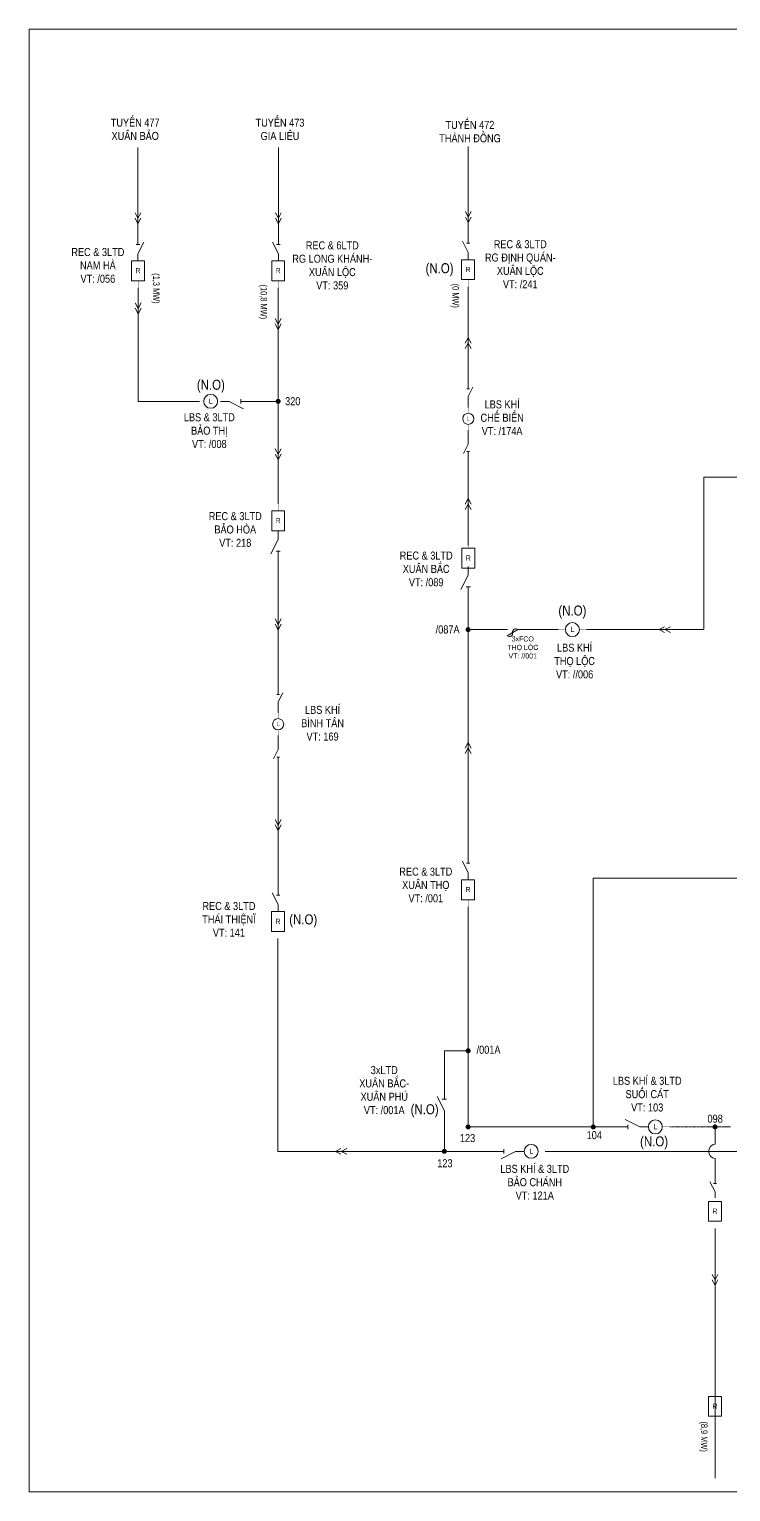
# Model space of a CAD drawing. Header units: inches. Extents: x 2152 to 4977, y -3144 to -873.
# Drawn here: x 2802 to 2987.1, y -2199.6 to -1813.5 of the extents above; entities that cross this region are included whole.
import ezdxf
from ezdxf.enums import TextEntityAlignment as Align

# ---------------------------------------------------------------- set-up
doc = ezdxf.new("R2010")
doc.units = ezdxf.units.IN
doc.header["$LTSCALE"] = 0.2
doc.header["$MEASUREMENT"] = 0
doc.linetypes.add('DASHED', pattern=[0.75, 0.5, -0.25])
doc.layers.get('0').update_dxf_attribs({"lineweight": 5})
for name, color, linetype, lineweight in [('Day 22kV', 1, 'Continuous', 13), ('Khung', 7, 'Continuous', 13), ('Text', 7, 'Continuous', 9), ('Thiet bi', 3, 'Continuous', 9), ('Tuyen 475', 6, 'Continuous', 13)]:
    doc.layers.add(name, color=color, linetype=linetype, lineweight=lineweight)
doc.styles.add('V-H-C', font='VHELVCN.TTF')
doc.styles.add('V-H-C-B', font='VHELVCB.TTF')

# ---------------------------------------------------------------- blocks, each defined once
blk = doc.blocks.new('ALTD')
at = {"color": 0}
for points in [[(3.38, 1.08), (1.27, 0), (0, 0)], [(2.99, 0.31), (2.99, -0.31)], [(2.99, 0), (4.73, 0)]]:
    blk.add_lwpolyline(points, dxfattribs=at)
blk = doc.blocks.new('FCO')
at = {"color": 0}
blk.add_lwpolyline([(0, 0, 0.707499), (0.8, 0.8, -0.707499), (1.6, 1.6, -5.301682)], format="xyb", dxfattribs=at)
blk.add_lwpolyline([(0, 0), (1.6, 1.6)], dxfattribs=at)

msp = doc.modelspace()

# ---------------------------------------------------------------- linework, layer by layer
at = {"layer": 'Day 22kV'}
for p, q in [((2830.66, -1867.79, -0.44), (2830.66, -1844.72, -0.44)), ((2867.7, -1867.79, -0.44), (2867.7, -1844.72, -0.44)), ((2917.82, -1867.49, -0.44), (2917.82, -1844.42, -0.44)), ((2867.65, -1938.76, -0.44), (2867.65, -1881.79, -0.44)), ((2917.79, -1906.47, -0.44), (2917.78, -1881.48, -0.44)), ((2917.81, -1913.37, -0.44), (2917.8, -1911.91, -0.44)), ((2917.8, -1921.58, -0.44), (2917.8, -1919.32, -0.44)), ((2917.82, -1949.81, -0.44), (2917.81, -1927.02, -0.44)), ((2867.65, -1994, -0.44), (2867.64, -1992.54, -0.44)), ((2867.65, -2002.21, -0.44), (2867.65, -1999.96, -0.44)), ((2911.51, -2101.33, -0.44), (2911.51, -2109.74, -0.44)), ((2982.93, -2130.07, -0.44), (2982.93, -2196.01, -0.44))]:
    msp.add_line(p, q, dxfattribs=at)
msp.add_lwpolyline([(2801.97, -1813.51), (3347.97, -1813.51), (3347.97, -2199.61), (2801.97, -2199.61)], close=True, dxfattribs=at)
for points, elevation in [([(2830.7, -1881.79), (2830.7, -1911.74), (2846.86, -1911.74)], -0.44), ([(2860.92, -1911.74), (2867.65, -1911.74)], -0.44), ([(3071.31, -1931.77), (2979.96, -1931.77), (2979.96, -1972), (2949.01, -1972)], 0.2), ([(2917.82, -1972), (2928.21, -1972)], 0.2), ([(2930.93, -1972), (2941.57, -1972)], 0.2), ([(3038.13, -2009.93), (3038.13, -2109.74), (2938.15, -2109.74)], 0.2), ([(3015.62, -2037.62), (2950.8, -2037.62), (2950.8, -2103.29)], 0.2), ([(2956.84, -2103.29), (2917.78, -2103.29), (2917.78, -2045.2)], 0.2), ([(2924.09, -2109.74), (2867.6, -2109.74), (2867.6, -2053.57)], 0.2), ([(2911.51, -2092.83), (2911.51, -2083.18), (2917.78, -2083.18)], -0.44)]:
    msp.add_lwpolyline(points, dxfattribs=dict(at, elevation=elevation))
at = {"layer": 'Day 22kV', "const_width": 0.647}
for points, elevation in [([(2867.65, -1911.4, 1), (2867.65, -1912.07, 1), (2867.65, -1911.4, 2.414214)], -0.44), ([(2917.78, -1971.67, 1), (2917.78, -1972.34, 1), (2917.78, -1971.67, 2.414214)], 0.2), ([(2917.78, -2082.85, 1), (2917.78, -2083.52, 1), (2917.78, -2082.85, 2.414214)], -0.44), ([(2917.78, -2102.96, 1), (2917.78, -2103.63, 1), (2917.78, -2102.96, 2.414214)], 0.2), ([(2950.8, -2102.96, 1), (2950.8, -2103.63, 1), (2950.8, -2102.96, 2.414214)], -0.44), ([(2982.93, -2102.96, 1), (2982.93, -2103.63, 1), (2982.93, -2102.96, 2.414214)], -0.44), ([(2911.51, -2109.4, 1), (2911.51, -2110.07, 1), (2911.51, -2109.4, 2.414214)], -0.44)]:
    msp.add_lwpolyline(points, format="xyb", dxfattribs=dict(at, elevation=elevation))
at = {"layer": 'Khung', "color": 1, "linetype": 'DASHED'}
msp.add_line((2987.08, -2103.29, -0.44), (2970.9, -2103.29, -0.44), dxfattribs=at)
at = {"layer": 'Text', "color": 1, "linetype": 'Continuous'}
for p, q in [((2867.65, -1954.4, -0.44), (2867.65, -1987.1, -0.44)), ((2917.82, -1963.87, -0.44), (2917.82, -2031.2, -0.44)), ((2867.65, -1999.96, -0.44), (2867.65, -2002.21, -0.44)), ((2867.65, -2007.65, -0.44), (2867.65, -2039.58, -0.44))]:
    msp.add_line(p, q, dxfattribs=at)
at = {"layer": 'Thiet bi'}
for p, q in [((2830.66, -1863.41, -0.44), (2829.88, -1861.96, -0.44)), ((2830.66, -1864.84, -0.44), (2829.88, -1863.39, -0.44)), ((2830.66, -1863.41, -0.44), (2831.43, -1861.96, -0.44)), ((2830.66, -1864.84, -0.44), (2831.43, -1863.39, -0.44)), ((2867.7, -1863.41, -0.44), (2866.92, -1861.96, -0.44)), ((2867.7, -1864.84, -0.44), (2866.92, -1863.39, -0.44)), ((2867.7, -1863.41, -0.44), (2868.47, -1861.96, -0.44)), ((2867.7, -1864.84, -0.44), (2868.47, -1863.39, -0.44)), ((2917.82, -1863.11, -0.44), (2917.05, -1861.66, -0.44)), ((2917.82, -1864.53, -0.44), (2917.05, -1863.08, -0.44)), ((2917.82, -1863.11, -0.44), (2918.6, -1861.66, -0.44)), ((2917.82, -1864.53, -0.44), (2918.6, -1863.08, -0.44)), ((2830.7, -1887.21, -0.44), (2829.93, -1885.76, -0.44)), ((2830.7, -1888.63, -0.44), (2829.93, -1887.18, -0.44)), ((2830.7, -1887.21, -0.44), (2831.48, -1885.76, -0.44)), ((2830.7, -1888.63, -0.44), (2831.48, -1887.18, -0.44)), ((2867.65, -1891.32, -0.44), (2866.87, -1889.87, -0.44)), ((2867.65, -1892.75, -0.44), (2866.87, -1891.3, -0.44)), ((2867.65, -1891.32, -0.44), (2868.42, -1889.87, -0.44)), ((2867.65, -1892.75, -0.44), (2868.42, -1891.3, -0.44)), ((2917.78, -1894.93, -0.44), (2917.01, -1896.38, -0.44)), ((2917.78, -1894.93, -0.44), (2918.56, -1896.38, -0.44)), ((2917.78, -1896.36, -0.44), (2917.01, -1897.81, -0.44)), ((2917.78, -1896.36, -0.44), (2918.56, -1897.81, -0.44)), ((2867.65, -1925.69, -0.44), (2866.87, -1924.24, -0.44)), ((2867.65, -1927.12, -0.44), (2866.87, -1925.67, -0.44)), ((2867.65, -1925.69, -0.44), (2868.42, -1924.24, -0.44)), ((2867.65, -1927.12, -0.44), (2868.42, -1925.67, -0.44)), ((2917.78, -1937.42, -0.44), (2917.01, -1938.87, -0.44)), ((2917.78, -1937.42, -0.44), (2918.56, -1938.87, -0.44)), ((2917.78, -1938.84, -0.44), (2917.01, -1940.29, -0.44)), ((2917.78, -1938.84, -0.44), (2918.56, -1940.29, -0.44)), ((2867.65, -1970.62, -0.44), (2866.87, -1969.17, -0.44)), ((2867.65, -1972.04, -0.44), (2866.87, -1970.59, -0.44)), ((2867.65, -1970.62, -0.44), (2868.42, -1969.17, -0.44)), ((2867.65, -1972.04, -0.44), (2868.42, -1970.59, -0.44)), ((2968.19, -1972, 0.2), (2969.64, -1971.23, 0.2)), ((2968.19, -1972, 0.2), (2969.64, -1972.78, 0.2)), ((2969.72, -1972, 0.2), (2971.17, -1971.23, 0.2)), ((2969.72, -1972, 0.2), (2971.17, -1972.78, 0.2)), ((2917.78, -2001.82, -0.44), (2917.01, -2003.27, -0.44)), ((2917.78, -2003.24, -0.44), (2917.01, -2004.69, -0.44)), ((2917.78, -2001.82, -0.44), (2918.56, -2003.27, -0.44)), ((2917.78, -2003.24, -0.44), (2918.56, -2004.69, -0.44)), ((2867.65, -2023.61, -0.44), (2866.87, -2022.16, -0.44)), ((2867.65, -2023.61, -0.44), (2868.42, -2022.16, -0.44)), ((2867.65, -2025.03, -0.44), (2866.87, -2023.58, -0.44)), ((2867.65, -2025.03, -0.44), (2868.42, -2023.58, -0.44)), ((2882.75, -2109.74, 0.2), (2884.2, -2108.96, 0.2)), ((2882.75, -2109.74, 0.2), (2884.2, -2110.51, 0.2)), ((2884.28, -2109.74, 0.2), (2885.73, -2108.96, 0.2)), ((2884.28, -2109.74, 0.2), (2885.73, -2110.51, 0.2)), ((2982.93, -2143.7, -0.44), (2982.15, -2142.25, -0.44)), ((2982.93, -2143.7, -0.44), (2983.7, -2142.25, -0.44)), ((2982.93, -2145.1, -0.44), (2982.15, -2143.65, -0.44)), ((2982.93, -2145.1, -0.44), (2983.7, -2143.65, -0.44))]:
    msp.add_line(p, q, dxfattribs=at)
for points, elevation in [([(2917.78, -1872.47, 0.064, 0.064, 0), (2917.78, -1874.35, 0.32, 0.32, 0)], -0.44), ([(2830.7, -1872.77, 0.064, 0.064, 0), (2830.7, -1874.65, 0.32, 0.32, 0)], -0.44), ([(2867.65, -1872.77, 0.064, 0.064, 0), (2867.65, -1874.65, 0.32, 0.32, 0)], -0.44), ([(2830.7, -1879.91, 0.064, 0.064, 0), (2830.7, -1881.79, 0.32, 0.32, 0)], -0.44), ([(2867.65, -1879.91, 0.064, 0.064, 0), (2867.65, -1881.79, 0.32, 0.32, 0)], -0.44), ([(2917.78, -1879.6, 0.064, 0.064, 0), (2917.78, -1881.48, 0.32, 0.32, 0)], -0.44), ([(2846.12, -1911.74, 0.064, 0.064, 0), (2848, -1911.74, 0.32, 0.32, 0)], -1.08), ([(2851.68, -1911.74, 0.064, 0.064, 0), (2853.56, -1911.74, 0.32, 0.32, 0)], -0.44), ([(2917.81, -1913.37, 0.0512, 0.0512, 0), (2917.81, -1914.88, 0.256, 0.256, 0)], -0.44), ([(2917.81, -1917.82, 0.0512, 0.0512, 0), (2917.81, -1919.32, 0.256, 0.256, 0)], -0.44), ([(2867.65, -1938.76, 0.064, 0.064, 0), (2867.65, -1940.64, 0.32, 0.32, 0)], -0.44), ([(2867.65, -1945.9, 0.064, 0.064, 0), (2867.65, -1947.78, 0.32, 0.32, 0)], -0.44), ([(2917.82, -1948.63, 0.064, 0.064, 0), (2917.82, -1950.51, 0.32, 0.32, 0)], -1.08), ([(2917.82, -1955.76, 0.064, 0.064, 0), (2917.82, -1957.64, 0.32, 0.32, 0)], -1.08), ([(2867.65, -1994, 0.0512, 0.0512, 0), (2867.65, -1995.51, 0.256, 0.256, 0)], -0.44), ([(2867.65, -1998.45, 0.0512, 0.0512, 0), (2867.65, -1999.96, 0.256, 0.256, 0)], -0.44), ([(2917.78, -2036.18, 0.064, 0.064, 0), (2917.78, -2038.06, 0.32, 0.32, 0)], -0.44), ([(2867.6, -2044.56, 0.064, 0.064, 0), (2867.6, -2046.44, 0.32, 0.32, 0)], -0.44), ([(2917.78, -2043.32, 0.064, 0.064, 0), (2917.78, -2045.2, 0.32, 0.32, 0)], -0.44), ([(2867.6, -2051.69, 0.064, 0.064, 0), (2867.6, -2053.57, 0.32, 0.32, 0)], -0.44), ([(2963.46, -2103.29, 0.064, 0.064, 0), (2965.34, -2103.29, 0.32, 0.32, 0)], -0.44), ([(2969.02, -2103.29, 0.064, 0.064, 0), (2970.9, -2103.29, 0.32, 0.32, 0)], -0.44), ([(2930.71, -2109.74, 0.064, 0.064, 0), (2932.59, -2109.74, 0.32, 0.32, 0)], -0.44), ([(2936.27, -2109.74, 0.064, 0.064, 0), (2938.15, -2109.74, 0.32, 0.32, 0)], 0.2), ([(2982.93, -2121.06, 0.064, 0.064, 0), (2982.93, -2122.94, 0.32, 0.32, 0)], -0.44), ([(2982.93, -2128.19, 0.064, 0.064, 0), (2982.93, -2130.07, 0.32, 0.32, 0)], -0.44), ([(2982.93, -2172.54, 0.064, 0.064, 0), (2982.93, -2174.43, 0.32, 0.32, 0)], -0.44), ([(2982.93, -2179.68, 0.064, 0.064, 0), (2982.93, -2181.56, 0.32, 0.32, 0)], -0.44)]:
    msp.add_lwpolyline(points, format="xyseb", dxfattribs=dict(at, elevation=elevation))
at = {"layer": 'Thiet bi', "lineweight": 20, "ltscale": 10}
for points, elevation in [([(2828.99, -1874.65), (2828.99, -1879.91), (2832.42, -1879.91), (2832.42, -1874.65), (2828.99, -1874.65)], -0.44), ([(2869.36, -1874.65), (2869.36, -1879.91), (2865.94, -1879.91), (2865.94, -1874.65), (2869.36, -1874.65)], -0.44), ([(2919.49, -1874.35), (2919.49, -1879.6), (2916.06, -1879.6), (2916.06, -1874.35), (2919.49, -1874.35)], -0.44), ([(2869.36, -1940.64), (2869.36, -1945.9), (2865.94, -1945.9), (2865.94, -1940.64), (2869.36, -1940.64)], -0.44), ([(2919.54, -1950.51), (2919.54, -1955.76), (2916.11, -1955.76), (2916.11, -1950.51), (2919.54, -1950.51)], -1.08), ([(2919.49, -2038.06), (2919.49, -2043.32), (2916.06, -2043.32), (2916.06, -2038.06), (2919.49, -2038.06)], -0.44), ([(2869.32, -2046.44), (2869.32, -2051.69), (2865.89, -2051.69), (2865.89, -2046.44), (2869.32, -2046.44)], -0.44), ([(2984.64, -2122.94), (2984.64, -2128.19), (2981.21, -2128.19), (2981.21, -2122.94), (2984.64, -2122.94)], -0.44), ([(2984.64, -2174.43), (2984.64, -2179.68), (2981.21, -2179.68), (2981.21, -2174.43), (2984.64, -2174.43)], -0.44)]:
    msp.add_lwpolyline(points, dxfattribs=dict(at, elevation=elevation))
at = {"layer": 'Thiet bi', "color": 1, "elevation": 0.2}
for points in [[(2941.57, -1972, 0.064, 0.064, 0), (2943.45, -1972, 0.32, 0.32, 0)], [(2947.13, -1972, 0.064, 0.064, 0), (2949.01, -1972, 0.32, 0.32, 0)]]:
    msp.add_lwpolyline(points, format="xyseb", dxfattribs=at)
at = {"layer": 'Thiet bi', "lineweight": 20, "ltscale": 10}
for centre, radius in [((2849.84, -1911.74, -0.44), 1.84), ((2917.81, -1916.35, 0.07), 1.47), ((2867.65, -1996.98, 0.07), 1.47), ((2967.18, -2103.29, 0.2), 1.84), ((2934.43, -2109.74, 0.2), 1.84)]:
    msp.add_circle(centre, radius, dxfattribs=at)
at = {"layer": 'Thiet bi', "color": 1, "lineweight": 20, "ltscale": 10}
msp.add_circle((2945.29, -1972, 0.84), 1.84, dxfattribs=at)
at = {"layer": 'Tuyen 475', "color": 1, "linetype": 'Continuous', "elevation": -0.44}
msp.add_lwpolyline([(2982.93, -2103.29), (2982.93, -2107.85, 0.880264), (2982.93, -2111.63), (2982.93, -2116.99), (2982.93, -2116.99)], format="xyb", dxfattribs=at)

# ---------------------------------------------------------------- block references
at = {"layer": 'Day 22kV', "yscale": 1.79822708017889, "zscale": 1.79822708017858}
for p, xscale, rotation in [((2852.42, -1911.74, -0.44), -1.798227080178549, 180.0000000000055), ((2932.59, -2109.74, 0.2), 1.798227080178549, 180)]:
    msp.add_blockref('ALTD', p, dxfattribs=dict(at, xscale=xscale, rotation=rotation))
at = {"layer": 'Day 22kV', "xscale": -1.798227080178549, "yscale": 1.79822708017889, "zscale": 1.79822708017858}
msp.add_blockref('ALTD', (2965.34, -2103.29, 0.2), dxfattribs=at)
at = {"layer": 'Thiet bi'}
for name, p, xscale, yscale, zscale, rotation in [('ALTD', (2830.66, -1874.59, -0.44), -1.438581664143101, 1.438581664143101, 1.438581664142865, 270), ('ALTD', (2867.7, -1874.59, -0.44), 1.438581664143101, 1.438581664143101, 1.438581664142865, 90), ('ALTD', (2917.82, -1874.29, -0.44), 1.438581664143101, 1.438581664143101, 1.438581664142865, 90), ('ALTD', (2917.81, -1911.91, -0.44), -1.150865331314549, 1.150865331314549, 1.150865331314292, 269.9999999999774), ('ALTD', (2917.81, -1921.58, -0.44), -1.150865331314549, 1.150865331314549, 1.150865331314292, 89.99999999997739), ('ALTD', (2867.65, -1945.9, -0.44), -1.798227080178663, 1.798227080178663, 1.79822708017858, 90), ('ALTD', (2917.82, -1955.37, -0.44), -1.798227080178663, 1.798227080178663, 1.79822708017858, 90), ('FCO', (2930.93, -1972, 0.2), 1.438581664143125, 1.438581664142816, 1.438581664142865, 164.9999999999943), ('ALTD', (2867.65, -1992.54, -0.44), -1.150865331314549, 1.150865331314549, 1.150865331314292, 269.9999999999774), ('ALTD', (2867.65, -2002.21, -0.44), -1.150865331314549, 1.150865331314549, 1.150865331314292, 89.99999999997739), ('ALTD', (2917.82, -2038, -0.44), 1.438581664143101, 1.438581664143101, 1.438581664142865, 90), ('ALTD', (2867.65, -2046.38, -0.44), 1.438581664143101, 1.438581664143101, 1.438581664142865, 90), ('ALTD', (2911.51, -2101.33, -0.44), 1.79822708017889, 1.79822708017889, 1.79822708017858, 90), ('ALTD', (2982.93, -2122, -0.44), 1.258758956125234, 1.258758956125234, 1.258758956125006, 90)]:
    msp.add_blockref(name, p, dxfattribs=dict(at, xscale=xscale, yscale=yscale, zscale=zscale, rotation=rotation))

# ---------------------------------------------------------------- texts
at = {"layer": 'Text', "color": 1, "style": 'V-H-C-B'}
for p in [(2910.24, -1877.91, -0.44), (2849.89, -1908.68, -0.44), (2945.29, -1968.29, 0.29), (2874.27, -2049.82, -0.44), (2906.3, -2099.95), (2966.85, -2108.42)]:
    msp.add_text('(N.O)', height=2.639, dxfattribs=at).set_placement(p, align=Align.CENTER)
at = {"layer": 'Text', "style": 'V-H-C-B'}
for s, p in [('(1,3 MW)', (2834.66, -1877.91, 0.2)), ('(10,8 MW)', (2863.01, -1880.91, 0.2)), ('(0 MW)', (2913.64, -1880.67, 0.2)), ('(8,9 MW)', (2979.24, -2181.04, 0.2))]:
    msp.add_text(s, height=1.706, rotation=270, dxfattribs=at).set_placement(p)
at = {"layer": 'Text', "attachment_point": 5, "style": 'V-H-C'}
for s, insert, char_height, width in [('TUYEÁN 477 \\PXUAÂN BAÛO', (2829.92, -1839.94, -0.44), 2.1129, 24.2559), ('TUYEÁN 473 \\PGIA LIEÂU', (2868.14, -1839.94, -0.44), 2.1129, 24.2559), ('TUYEÁN 472 \\PTHAØNH ÑOÀNG', (2918.27, -1840.55, -0.44), 2.1129, 24.2559), ('REC & 3LTD\\PNAM HAØ\\PVT: /056', (2820.07, -1875.86, -0.44), 2.113, 29.7747), ('REC & 6LTD\\PRG LONG KHAÙNH-\\PXUAÂN LOÄC\\PVT: 359', (2881.94, -1875.86, -0.44), 2.1129, 24.2559), ('REC & 3LTD\\PRG ÑÒNH QUAÙN-\\PXUAÂN LOÄC\\PVT: /241', (2931.54, -1875.55, -0.44), 2.1129, 24.2559), ('320', (2871.5, -1911.72, -0.44), 2.113, 24.2559), ('LBS KHÍ\\PCHEÁ BIEÁN\\PVT: /174A', (2926.76, -1916.08, -0.44), 2.113, 24.2559), ('LBS & 3LTD\\PBAÛO THÒ\\PVT: /008', (2849.49, -1919.48, -0.44), 2.113, 24.2559), ('REC & 3LTD\\PBAÛO HOØA\\PVT: 218', (2856.33, -1945.58, -0.44), 2.113, 24.2559), ('REC & 3LTD\\PXUAÂN BAÉC\\PVT: /089', (2906.71, -1955.99, -0.44), 2.113, 24.2559), ('/087A', (2912.37, -1971.98, 0.2), 2.113, 24.2559), ('3xFCO\\PTHOÏ LOÄC\\PVT: //001', (2932.2, -1976.71, 0.2), 1.349, 19.5), ('LBS KHÍ\\PTHOÏ LOÄC\\PVT: //006', (2945.88, -1980.31, 0.2), 2.113, 24.2559), ('LBS KHÍ\\PBÌNH TAÂN\\PVT: 169', (2879.37, -1996.72, -0.44), 2.113, 29.7747), ('REC & 3LTD\\PXUAÂN THOÏ\\PVT: /001', (2906.61, -2039.43, -0.44), 2.113, 24.2559), ('REC & 3LTD\\PTHAÙI THIEÄNÏ\\PVT: 141', (2854.66, -2048.49, -0.44), 2.1129, 24.2559), ('/001A', (2923.17, -2082.93, -0.44), 2.113, 24.2559), ('3xLTD\\PXUAÂN BAÉC-\\PXUAÂN PHUÙ\\PVT: /001A', (2895.64, -2093.58), 2.1129, 24.2559), ('LBS KHÍ & 3LTD\\PSUOÁI CAÙT\\PVT: 103', (2965.04, -2094.65, 0.2), 2.1129, 24.2559), ('098', (2982.97, -2101.13, -0.44), 2.113, 24.2559), ('123', (2917.63, -2106.24, -0.44), 2.113, 24.2559), ('104', (2951.07, -2105.47, -0.44), 2.113, 24.2559), ('123', (2911.65, -2112.9, -0.44), 2.113, 24.2559), ('LBS KHÍ & 3LTD\\PBAÛO CHAÙNH\\PVT: 121A', (2935.37, -2117.88, 0.2), 2.1129, 24.2559)]:
    msp.add_mtext(s, dxfattribs=dict(at, insert=insert, char_height=char_height, width=width))
at = {"layer": 'Thiet bi', "attachment_point": 5, "style": 'V-H-C'}
for s, insert, char_height, width in [('R', (2917.77, -1876.93, -0.44), 1.35, 18.0356), ('R', (2830.69, -1877.23, -0.44), 1.35, 18.0356), ('R', (2867.64, -1877.23, -0.44), 1.35, 18.0356), ('L', (2849.88, -1911.67, -1.08), 1.35, 18.0356), ('L', (2917.84, -1916.3, -0.44), 1.08, 14.4285), ('R', (2867.64, -1943.23, -0.44), 1.35, 18.0356), ('R', (2917.81, -1953.09, -1.08), 1.35, 18.0356), ('L', (2867.68, -1996.93, -0.44), 1.08, 14.4285), ('R', (2917.77, -2040.64, -0.44), 1.35, 18.0356), ('R', (2867.59, -2049.02, -0.44), 1.35, 18.0356), ('L', (2967.22, -2103.23, -0.44), 1.35, 18.0356), ('L', (2934.46, -2109.67, -0.44), 1.35, 18.0356), ('R', (2982.92, -2125.52, -0.44), 1.35, 18.0356), ('R', (2982.92, -2177.01, -0.44), 1.35, 18.0356)]:
    msp.add_mtext(s, dxfattribs=dict(at, insert=insert, char_height=char_height, width=width))
at = {"layer": 'Thiet bi', "color": 1, "insert": (2945.32, -1971.94, 0.2), "char_height": 1.35, "width": 18.0356, "attachment_point": 5, "style": 'V-H-C'}
msp.add_mtext('L', dxfattribs=at)

doc.saveas('drawing.dxf')
